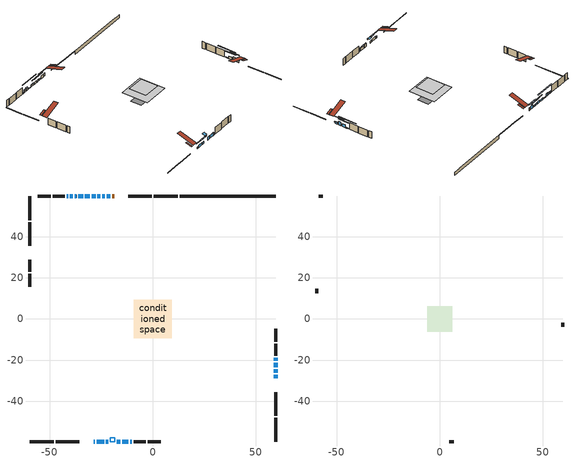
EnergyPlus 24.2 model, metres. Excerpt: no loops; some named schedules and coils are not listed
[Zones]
conditioned space
 floor outside (Floor1 construction): -2.27,-2.27 -2.27,2.27 2.27,2.27 2.27,-2.27 z0.23
 floor adiabatic (AdiabaticFloorConstruction): -9.23,-9.23 -9.23,9.23 9.23,9.23 9.23,-9.23 z2.67
 floor foundation (Slab1 construction): -7.83,-3.81 -7.83,3.81 7.83,3.81 7.83,-3.81 z-2.21
 wall outside (RimJoist1 construction): 12.23,59.7 0.52,59.7 / -59.7,-59.7 -48,-59.7 / -59.7,59.7 -59.7,48 / 59.7,-59.7 59.7,-48 z0.23:0.53
 wall outside (RimJoist2 construction): -0.4,59.7 -11.81,59.7 / -47.07,-59.7 -35.67,-59.7 / -59.7,47.07 -59.7,35.67 / 59.7,-47.07 59.7,-35.67 z0.23:0.53
 wall outside (AdiabaticWallConstruction 1): -18.8,59.7 -19.69,59.7 z0.23:2.26
 wall outside (AdiabaticWallConstruction): 59.7,-28.68 59.7,-27 / -27.77,59.7 -29.55,59.7 / -38.83,59.7 -40.2,59.7 z0.23:1.6; -28.68,-59.7 -28.04,-59.7 / -41.13,59.7 -41.77,59.7 z0.23:1.45; 59.7,-26.07 59.7,-24.39 z0.23:2.97; 59.7,-23.47 59.7,-21.18 / -14.82,-59.7 -11.77,-59.7 z0.23:2.21; -20.62,59.7 -22.45,59.7 / -17.53,-59.7 -15.75,-59.7 z0.23:2.26; -23.37,59.7 -24.6,59.7 / -30.48,59.7 -32.92,59.7 z0.23:1.2; -25.52,59.7 -26.84,59.7 z0.23:1.35; -27.11,-59.7 -23.66,-59.7 / -37.01,59.7 -37.9,59.7 z0.23:1.96; -22.73,-59.7 -21.51,-59.7 / -10.85,-59.7 -10.23,-59.7 z0.23:1.65; 59.7,-20.25 59.7,-18.73 z0.23:0.74; -33.84,59.7 -36.08,59.7 z0.23:0.69
 wall outside (Wall1 construction): -42.69,59.7 -48.52,59.7 / -9.31,-59.7 -3.48,-59.7 / -59.7,28.68 -59.7,22.85 / 59.7,-17.8 59.7,-11.97 z0.23:5.11
 wall outside (Wall2 construction): -49.45,59.7 -55.8,59.7 / -2.55,-59.7 3.8,-59.7 / -59.7,21.92 -59.7,15.57 / 59.7,-11.04 59.7,-4.69 z0.23:5.11
 wall foundation (FoundationWall1 construction): 13.16,59.7,-2.21 13.16,59.7,0.23 55.04,59.7,0.23 55.04,59.7,-0.16 59.7,59.7,-0.16 59.7,59.7,-2.21
 window (WindowConstruction): 59.7,-28.68 59.7,-27 z0.23:1.6
 window (WindowConstruction 16): -28.68,-59.7 -28.04,-59.7 z0.23:1.45
 window (WindowConstruction 7): 59.7,-26.07 59.7,-24.39 z0.23:2.97
 window (WindowConstruction 8): 59.7,-23.47 59.7,-21.18 z0.23:2.21
 window (WindowConstruction 9): -20.62,59.7 -22.45,59.7 z0.23:2.26
 window (WindowConstruction 10): -23.38,59.7 -24.59,59.7 z0.23:1.2
 window (WindowConstruction 11): -25.52,59.7 -26.84,59.7 z0.23:1.35
 window (WindowConstruction 12): -27.77,59.7 -29.55,59.7 z0.23:1.6
 window (WindowConstruction 13): -27.11,-59.7 -23.66,-59.7 z0.23:1.96
 window (WindowConstruction 14): -22.73,-59.7 -21.51,-59.7 z0.23:1.65
 window (WindowConstruction 1): -30.48,59.7 -32.92,59.7 z0.23:1.2
 window (WindowConstruction 17): 59.7,-20.25 59.7,-18.73 z0.23:0.74
 window (WindowConstruction 18): -33.85,59.7 -36.08,59.7 z0.23:0.69
 window (WindowConstruction 2): -37.01,59.7 -37.9,59.7 z0.23:1.96
 window (WindowConstruction 3): -38.83,59.7 -40.2,59.7 z0.23:1.6
 window (WindowConstruction 4): -17.53,-59.7 -15.75,-59.7 z0.23:2.26
 window (WindowConstruction 5): -14.82,-59.7 -11.77,-59.7 z0.23:2.21
 window (WindowConstruction 6): -10.84,-59.7 -10.23,-59.7 z0.23:1.65
 window (WindowConstruction 15): -41.13,59.7 -41.77,59.7 z0.23:1.45
 door (Door): -18.8,59.7 -19.69,59.7 z0.23:2.26
 ceiling adiabatic (AdiabaticFloorConstruction): 9.23,-9.23 9.23,9.23 -9.23,9.23 -9.23,-9.23 z2.67
 roof outside (Roof1 construction): -13.8,59.7,5.11 -13.8,55.66,6.45 -12.74,55.66,6.45 -12.74,59.7,5.11; -33.67,-59.7,5.11 -33.67,-55.66,6.45 -34.74,-55.66,6.45 -34.74,-59.7,5.11; -59.7,33.67,5.11 -55.66,33.67,6.45 -55.66,34.74,6.45 -59.7,34.74,5.11; 59.7,-33.67,5.11 55.66,-33.67,6.45 55.66,-34.74,6.45 59.7,-34.74,5.11
 roof outside (AdiabaticRoofConstruction): -18.46,-59.7,5.11 -18.46,-57.68,5.78 -20.58,-57.68,5.78 -20.58,-59.7,5.11
 skylight (SkylightConstruction): -18.46,-59.7,5.11 -18.46,-57.68,5.78 -20.58,-57.68,5.78 -20.58,-59.7,5.11
attic - vented
 floor to conditioned space (Floor2 construction Reversed): -6.11,-6.11 -6.11,6.11 6.11,6.11 6.11,-6.11 z5.11
 wall outside (Wall3 construction): -56.73,59.7 -58.77,59.7 / 4.73,-59.7 6.77,-59.7 / -59.7,14.64 -59.7,12.6 / 59.7,-3.76 59.7,-1.72 z0.23:5.11
 roof outside (Roof2 construction): -17.87,59.7,5.11 -17.87,47.79,9.08 -14.73,47.79,9.08 -14.73,59.7,5.11; -29.61,-59.7,5.11 -29.61,-47.79,9.08 -32.74,-47.79,9.08 -32.74,-59.7,5.11; -59.7,29.61,5.11 -47.79,29.61,9.08 -47.79,32.74,9.08 -59.7,32.74,5.11; 59.7,-29.61,5.11 47.79,-29.61,9.08 47.79,-32.74,9.08 59.7,-32.74,5.11
shading: 59.7,-26.8 59.7,-28.88 60.11,-28.88 60.11,-26.8 z1.8; 59.7,-21.75 59.7,-28.71 60.11,-28.71 60.11,-21.75 z5.61; 59.7,-18.54 59.7,-26.11 60.11,-26.11 60.11,-18.54 z4.85; -25.09,59.7 -17.98,59.7 -17.98,60.11 -25.09,60.11 z4.9; -27.23,59.7 -20.74,59.7 -20.74,60.11 -27.23,60.11 z3.84; -29.48,59.7 -22.88,59.7 -22.88,60.11 -29.48,60.11 z3.99; -32.19,59.7 -25.13,59.7 -25.13,60.11 -32.19,60.11 z4.24; -21.02,-59.7 -29.75,-59.7 -29.75,-60.11 -21.02,-60.11 z4.6; -18.87,-59.7 -25.37,-59.7 -25.37,-60.11 -18.87,-60.11 z4.29; -33.12,59.7 -30.28,59.7 -30.28,60.11 -33.12,60.11 z1.4; 59.7,-12.89 59.7,-26.09 60.11,-26.09 60.11,-12.89 z6.58; -41.92,59.7 -28.01,59.7 -28.01,60.11 -41.92,60.11 z6.53; -38.1,59.7 -36.81,59.7 -36.81,60.11 -38.1,60.11 z2.16; -40.4,59.7 -38.63,59.7 -38.63,60.11 -40.4,60.11 z1.8; -15.55,-59.7 -17.73,-59.7 -17.73,-60.11 -15.55,-60.11 z2.46; -11.57,-59.7 -15.02,-59.7 -15.02,-60.11 -11.57,-60.11 z2.41; -10.03,-59.7 -11.05,-59.7 -11.05,-60.11 -10.03,-60.11 z1.85
[Building]
Building 1: Terrain=Suburbs
[Site:Location]
Montreal Mirabel Intl AP_QC: Latitude {deg}=45.68; Longitude {deg}=-74.03; Time Zone {hr}=-5; Elevation {m}=82; Keep Site Location Information=Yes
[Site:GroundTemperature:Shallow]
0.642858, -1.75623, -1.94836, -0.80987, 3.76054, 8.30966, 12.2535, 14.7518, 14.9641, 12.9321, 9.08883, 4.67926
[Site:WaterMainsTemperature]
Calculation Method=Schedule; Temperature Schedule=mains temperature schedule
[Material] Roughness=Rough; Thermal Absorptance=0.9
Name | Thickness {m} | Conductivity {W/m-K} | Density {kg/m3} | Specific Heat {J/kg-K} | Solar Absorptance | Visible Absorptance
asphalt or fiberglass shingles | 0.00635 | 0.162714 | 1121.4 | 1465.45 | 0.84 | 0.84
asphalt or fiberglass shingles 1 | 0.00635 | 0.162714 | 1121.4 | 1465.45 | 0.7 | 0.7
ceiling loosefill ins | 0.169333 | 0.0480833 | 16.02 | 1046.75 | 0.7 | 0.7
ceiling stud and cavity | 0.1397 | 0.1119 | 65.682 | 1177.47 | 0.7 | 0.7
concrete 4.0 in. | 0.1016 | 1.803125 | 2242.8 | 837.4 | 0.7 | 0.7
concrete 8.0 in. | 0.2032 | 1.803125 | 2242.8 | 837.4 | 0.7 | 0.7
door material | 0.04445 | 0.0451087 | 512.64 | 1214.23 | 0.7 | 0.7
exterior vertical ins | 0.0401387 | 0.029427 | 32.04 | 1214.23 | 0.7 | 0.7
floor covering | 0.0127 | 0.0433444 | 54.468 | 1339.84 | 0.6 | 0.6
floor rigid ins | 0.103632 | 0.029427 | 32.04 | 1214.23 | 0.7 | 0.7
floor rigid ins 1; roof rigid ins 1; wall rigid ins 1 | 0.512978 | 0.029427 | 32.04 | 1214.23 | 0.7 | 0.7
floor stud and cavity | 0.1397 | 0.193886 | 92.3553 | 1139.71 | 0.7 | 0.7
floor stud and cavity 1 | 0.1397 | 1.75129 | 37.0049 | 1207.88 | 0.7 | 0.7
furniture material conditioned space 1 | 0.1524 | 0.115458 | 640.8 | 1214.23 | 0.6 | 0.6
gypsum board | 0.0127 | 0.160291 | 801 | 837.4 | 0.6 | 0.6
gypsum board 1 | 0.0127 | 0.160291 | 801 | 837.4 | 0.7 | 0.7
osb sheathing 0.5 in. | 0.0127 | 0.115458 | 512.64 | 1214.23 | 0.7 | 0.7
osb sheathing 0.75 in. | 0.01905 | 0.115458 | 512.64 | 1214.23 | 0.7 | 0.7
osb sheathing 2.0 in. | 0.0508 | 0.115458 | 512.64 | 1214.23 | 0.7 | 0.7
rim joist rigid ins; roof rigid ins; wall rigid ins | 0.051816 | 0.029427 | 32.04 | 1214.23 | 0.7 | 0.7
rim joist stud and cavity | 0.0508 | 0.0360814 | 125.044 | 1163.47 | 0.6 | 0.6
rim joist stud and cavity 1 | 0.0508 | 0.0327253 | 125.044 | 1163.47 | 0.6 | 0.6
roof stud and cavity | 0.2032 | 0.155153 | 78.34581 | 1123.46 | 0.7 | 0.7
roof stud and cavity 1 | 0.18415 | 1.78685 | 37.0049 | 1207.88 | 0.6 | 0.6
wall stud and cavity | 0.1397 | 0.14193 | 139.0536 | 1170.24 | 0.7 | 0.7
wall stud and cavity 1 | 0.1397 | 0.120943 | 139.0536 | 1170.24 | 0.7 | 0.7
wall stud and cavity 2 | 0.0889 | 6.1454 | 50.32683 | 1063.81 | 0.6 | 0.6
wall stud and cavity 3 | 0.0889 | 0.380278 | 52.3479 | 1209.89 | 0.7 | 0.7
wall stud and cavity 4 | 0.0889 | 0.391764 | 83.0341 | 1211.67 | 0.7 | 0.7
wood siding | 0.0254 | 0.102417 | 544.68 | 1172.36 | 0.4 | 0.4
wood siding 1 | 0.00254 | 0.102417 | 544.68 | 1172.36 | 0.4 | 0.4
wood siding 2; wood siding 3; wood siding 4 | 0.0254 | 0.102417 | 544.68 | 1172.36 | 0.7 | 0.7
[WindowMaterial:SimpleGlazingSystem]
Name | U-Factor {W/m2-K} | Solar Heat Gain Coefficient
SkylightMaterial | 2.3987 | 0.7045
WindowMaterial | 2.91452 | 0.63
WindowMaterial 1 | 2.94859 | 0.58
WindowMaterial 10 | 2.93609 | 0.6
WindowMaterial 11 | 2.912814 | 0.63
WindowMaterial 12 | 2.88272 | 0.67
WindowMaterial 13 | 2.98152 | 0.61
WindowMaterial 14 | 3.31141 | 0.61
WindowMaterial 15 | 2.75269 | 0.59
WindowMaterial 2 | 2.94177 | 0.6
WindowMaterial 3 | 2.92303 | 0.62
WindowMaterial 4 | 2.92871 | 0.63
WindowMaterial 5 | 2.90259 | 0.66
WindowMaterial 6 | 2.98209 | 0.54
WindowMaterial 7 | 2.88953 | 0.66
WindowMaterial 8 | 2.91792 | 0.65
WindowMaterial 9 | 2.92814 | 0.63
[Construction]
AdiabaticFloorConstruction: floor stud and cavity 1, floor rigid ins 1, osb sheathing 0.75 in., floor covering
AdiabaticRoofConstruction: asphalt or fiberglass shingles 1, roof rigid ins 1, osb sheathing 0.75 in., roof stud and cavity 1
AdiabaticWallConstruction: wood siding 3, wall rigid ins 1, wall stud and cavity 3, gypsum board
AdiabaticWallConstruction 1: wood siding 4, wall rigid ins 1, wall stud and cavity 3, gypsum board
Door: door material
Floor1 construction: floor stud and cavity, floor rigid ins, osb sheathing 0.75 in., floor covering
Floor2 construction Reversed: gypsum board, ceiling stud and cavity, ceiling loosefill ins
FoundationWall1 construction: concrete 8.0 in., gypsum board 1
furniture construction conditioned space 1: furniture material conditioned space 1
PartitionWallConstruction: gypsum board, wall stud and cavity 4, gypsum board
RimJoist1 construction: wood siding 2, rim joist rigid ins, osb sheathing 2.0 in., rim joist stud and cavity
RimJoist2 construction: wood siding 2, rim joist rigid ins, osb sheathing 2.0 in., rim joist stud and cavity 1
Roof1 construction: asphalt or fiberglass shingles, roof rigid ins, osb sheathing 0.75 in., roof stud and cavity, gypsum board
Roof2 construction: asphalt or fiberglass shingles
SkylightConstruction: SkylightMaterial
Slab1 construction: concrete 4.0 in.
Wall1 construction: wood siding, wall rigid ins, osb sheathing 0.5 in., wall stud and cavity, gypsum board
Wall2 construction: wood siding, wall rigid ins, osb sheathing 0.5 in., wall stud and cavity 1, gypsum board
Wall3 construction: wood siding 1, wall stud and cavity 2
WindowConstruction: WindowMaterial
WindowConstruction 1; WindowConstruction 10: WindowMaterial 1
WindowConstruction 11: WindowMaterial 10
WindowConstruction 12: WindowMaterial 11
WindowConstruction 13: WindowMaterial 12
WindowConstruction 14; WindowConstruction 6: WindowMaterial 6
WindowConstruction 15; WindowConstruction 16: WindowMaterial 13
WindowConstruction 17: WindowMaterial 14
WindowConstruction 18: WindowMaterial 15
WindowConstruction 2: WindowMaterial 2
WindowConstruction 3: WindowMaterial 3
WindowConstruction 4: WindowMaterial 4
WindowConstruction 5: WindowMaterial 5
WindowConstruction 7: WindowMaterial 7
WindowConstruction 8: WindowMaterial 8
WindowConstruction 9: WindowMaterial 9
[Zone] Multiplier=1; Part of Total Floor Area=Yes
Name | Volume {m3}
attic - vented | 100.547
conditioned space | 1150.2
[Space]
Name | Zone | Volume {m3}
attic - vented 1 | attic - vented | 100.547
conditioned space 1 | conditioned space | 1150.2
[ZoneInfiltration:EffectiveLeakageArea]
infil attic - vented 1: Zone or Space=attic - vented 1; Schedule=Always On Discrete; Effective Air Leakage Area {cm2}=6891.17; Stack Coefficient=0.000615208; Wind Coefficient=1.67583e-05
[ZoneMixing]
whole house fan mix: Zone or Space=attic - vented; Schedule=Always On Continuous; Design Flow Rate Calculation Method=Flow/Zone; Design Flow Rate {m3/s}=0; Source Zone or Space=conditioned space
[SurfaceProperty:ExposedFoundationPerimeter]
Slab1: Exposed Perimeter Calculation Method=TotalExposedPerimeter; Total Exposed Perimeter {m}=46.544
[InternalMass] Zone or ZoneList=conditioned space; Space or SpaceList=conditioned space 1
Name | Construction | Surface Area {m2}
furniture mass conditioned space 1 | furniture construction conditioned space 1 | 192.244
partition wall mass | PartitionWallConstruction | 480.61
[Lights]
interior lighting: Zone or ZoneList or Space or SpaceList=conditioned space 1; Schedule=interior lighting schedule; Design Level Calculation Method=LightingLevel; Lighting Level {W}=343.2; Return Air Fraction=0; Fraction Radiant=0.6; Fraction Visible=0.2; Fraction Replaceable=1
[People]
occupants: Zone or ZoneList or Space or SpaceList=conditioned space 1; Number of People Schedule=occupants schedule; Number of People Calculation Method=People; Number of People=3; Fraction Radiant=0.314171; Sensible Heat Fraction=0.56303; Activity Level Schedule=occupants activity schedule; Carbon Dioxide Generation Rate {m3/s-W}=0; Enable ASHRAE 55 Comfort Warnings=No; Mean Radiant Temperature Calculation Type=EnclosureAveraged
[ElectricEquipment] Zone or ZoneList or Space or SpaceList=conditioned space 1; Design Level Calculation Method=EquipmentLevel
Name | Schedule | Design Level {W} | Fraction Latent | Fraction Radiant | Fraction Lost
clothes dryer | clothes dryer schedule | 140.772 | 0.015 | 0.081 | 0.85
clothes washer | clothes washer schedule | 32.1985 | 0.03 | 0.162 | 0.7
cooking range | cooking range schedule | 215.147 | 0.08 | 0.432 | 0.2
dishwasher | dishwasher schedule | 66.8632 | 0.3 | 0.18 | 0.4
fridge | fridge schedule | 72.9452 | 0 | 0.6 | 0
mech vent house fan | mech vent house fan schedule | 0 | 0 | 0 | 1
mech vent house fan cfis | mech vent house fan cfis schedule | 0 | 0 | 0 | 0
misc plug loads | misc plug loads schedule | 494.7 | 0.045 | 0.513 | 0.1
whole house fan | Always On Discrete | 0 | 0 | 0 | 1
[OtherEquipment] Zone or ZoneList or Space or SpaceList=conditioned space 1; Design Level Calculation Method=EquipmentLevel
Name | Fuel Type | Schedule | Design Level {W} | Fraction Latent | Fraction Radiant | Fraction Lost
clothes dryer 1 | Electricity | clothes dryer schedule | 0 | 0.015 | 0.081 | 0.85
cooking range 1 | Electricity | cooking range schedule | 0 | 0.08 | 0.432 | 0.2
general water use latent | None | general water use schedule | 62.594 | 1 | 0 | 0
general water use sensible | None | general water use schedule | -61.6891 | 0 | 0.6 | 0
mech vent house fan latent load | None | Always On Discrete | 0 | 1 | 0 | 0
mech vent house fan sensible load | None | Always On Discrete | 0 | 0 | 0 | 0
water heater energy adjustment1 | Electricity | Always On Discrete | 0.01 | 0 | 0 | 1
[ZoneInfiltration:DesignFlowRate] Zone or ZoneList or Space or SpaceList=conditioned space 1; Schedule=Always On Discrete; Design Flow Rate Calculation Method=Flow/Zone; Design Flow Rate {m3/s}=0
infil flow; natural vent flow; whole house fan flow
[ZoneControl:Thermostat]
conditioned space Thermostat: Zone or ZoneList=conditioned space; Control Type Schedule=conditioned space Thermostat Schedule; Control 1=conditioned space temperature setpoint; Temperature Difference Between Cutout And Setpoint {deltaC}=0
[ThermostatSetpoint:DualSetpoint]
conditioned space temperature setpoint: Heating Setpoint Temperature Schedule=heating setpoint; Cooling Setpoint Temperature Schedule=cooling setpoint
[AirLoopHVAC:UnitarySystem]
unit heater unitary system: Control Type=Load; Controlling Zone or Thermostat Location=conditioned space; Dehumidification Control Type=None; Availability Schedule=Always On Discrete; Supply Fan=unit heater supply fan; Fan Placement=BlowThrough; Supply Air Fan Operating Mode Schedule=unit heater auto fan schedule; Heating Coil=unit heater htg coil; DX Heating Coil Sizing Ratio=1; Use DOAS DX Cooling Coil=No; Minimum Supply Air Temperature {C}=2; Latent Load Control=SensibleOnlyLoadControl; Cooling Supply Air Flow Rate Method=None; Heating Supply Air Flow Rate Method=SupplyAirFlowRate; Heating Supply Air Flow Rate {m3/s}=0.00141584; No Load Supply Air Flow Rate Method=SupplyAirFlowRate; No Load Supply Air Flow Rate {m3/s}=0; No Load Supply Air Flow Rate Control Set To Low Speed=Yes; Maximum Supply Air Temperature {C}=48.8889; Maximum Outdoor Dry-Bulb Temperature for Supplemental Heater Operation {C}=21; Ancillary On-Cycle Electric Power {W}=0; Ancillary Off-Cycle Electric Power {W}=0
[Zone equipment]
conditioned space: electric baseboard, unit heater unitary system
[Foundation:Kiva]
Foundation Kiva 1: Initial Indoor Air Temperature {C}=21; Wall Height Above Grade {m}=0.229972; Wall Depth Below Slab {m}=0.2032; Custom Block Material Name 1=exterior vertical ins; Custom Block Depth 1 {m}=2.43998; Custom Block X Position 1 {m}=0.2159; Custom Block Z Position 1 {m}=0
[Foundation:Kiva:Settings]
Soil Conductivity {W/m-K}=0.849921; Soil Density {kg/m3}=1842.3; Soil Specific Heat {J/kg-K}=418.7; Ground Solar Absorptivity=0.9; Ground Thermal Absorptivity=0.9; Ground Surface Roughness {m}=0.03; Far-Field Width {m}=40; Deep-Ground Boundary Condition=ZeroFlux; Deep-Ground Depth {m}=40; Minimum Cell Dimension {m}=0.2; Maximum Cell Growth Coefficient=3; Simulation Timestep=Timestep
[Exterior:Lights]
exterior lighting: Schedule=exterior lighting schedule; Design Level {W}=75.6
[EnergyManagementSystem:Sensor] Output:Variable or Output:Meter Index Key=conditioned space
Name | Output:Variable or Output:Meter
conditioned_space_clg_unmet_s | Zone Cooling Setpoint Not Met Time
conditioned_space_htg_unmet_s | Zone Heating Setpoint Not Met Time
fridge_tin_s; tin_s; tin_s_1 | Zone Mean Air Temperature
tout_s | Zone Outdoor Air Drybulb Temperature
win_s | Zone Air Humidity Ratio
[Schedule:Constant]
Name | Hourly Value
Always On Continuous; mech vent house fan schedule; mech vent house fan cfis schedule; Always On Discrete | 1
occupants activity schedule | 117.228
fridge schedule; unit heater auto fan schedule | 0
[Schedule:Week:Daily]
interior lighting schedule Week Rule - Jan1-Jan27: interior lighting schedule day, interior lighting schedule day, interior lighting schedule day, interior lighting schedule day, interior lighting schedule day, interior lighting schedule day, interior lighting schedule day, interior lighting schedule default day, interior lighting schedule default day, interior lighting schedule default day, interior lighting schedule default day, interior lighting schedule default day
interior lighting schedule Week Rule - Jan28-Feb3: interior lighting schedule day, interior lighting schedule day, interior lighting schedule day, interior lighting schedule day, interior lighting schedule day 1, interior lighting schedule day 1, interior lighting schedule day 1, interior lighting schedule default day, interior lighting schedule default day, interior lighting schedule default day, interior lighting schedule default day, interior lighting schedule default day
interior lighting schedule Week Rule - Feb4-Feb24: interior lighting schedule day 1, interior lighting schedule day 1, interior lighting schedule day 1, interior lighting schedule day 1, interior lighting schedule day 1, interior lighting schedule day 1, interior lighting schedule day 1, interior lighting schedule default day, interior lighting schedule default day, interior lighting schedule default day, interior lighting schedule default day, interior lighting schedule default day
interior lighting schedule Week Rule - Feb25-Mar3: interior lighting schedule day 1, interior lighting schedule day 1, interior lighting schedule day 1, interior lighting schedule day 1, interior lighting schedule day 2, interior lighting schedule day 2, interior lighting schedule day 2, interior lighting schedule default day, interior lighting schedule default day, interior lighting schedule default day, interior lighting schedule default day, interior lighting schedule default day
interior lighting schedule Week Rule - Mar4-Mar31: interior lighting schedule day 2, interior lighting schedule day 2, interior lighting schedule day 2, interior lighting schedule day 2, interior lighting schedule day 2, interior lighting schedule day 2, interior lighting schedule day 2, interior lighting schedule default day, interior lighting schedule default day, interior lighting schedule default day, interior lighting schedule default day, interior lighting schedule default day
interior lighting schedule Week Rule - Apr1-Apr28: interior lighting schedule day 3, interior lighting schedule day 3, interior lighting schedule day 3, interior lighting schedule day 3, interior lighting schedule day 3, interior lighting schedule day 3, interior lighting schedule day 3, interior lighting schedule default day, interior lighting schedule default day, interior lighting schedule default day, interior lighting schedule default day, interior lighting schedule default day
interior lighting schedule Week Rule - Apr29-May5: interior lighting schedule day 3, interior lighting schedule day 3, interior lighting schedule day 4, interior lighting schedule day 4, interior lighting schedule day 4, interior lighting schedule day 4, interior lighting schedule day 4, interior lighting schedule default day, interior lighting schedule default day, interior lighting schedule default day, interior lighting schedule default day, interior lighting schedule default day
interior lighting schedule Week Rule - May6-May26: interior lighting schedule day 4, interior lighting schedule day 4, interior lighting schedule day 4, interior lighting schedule day 4, interior lighting schedule day 4, interior lighting schedule day 4, interior lighting schedule day 4, interior lighting schedule default day, interior lighting schedule default day, interior lighting schedule default day, interior lighting schedule default day, interior lighting schedule default day
interior lighting schedule Week Rule - May27-Jun2: interior lighting schedule day 4, interior lighting schedule day 4, interior lighting schedule day 4, interior lighting schedule day 4, interior lighting schedule day 4, interior lighting schedule day 5, interior lighting schedule day 5, interior lighting schedule default day, interior lighting schedule default day, interior lighting schedule default day, interior lighting schedule default day, interior lighting schedule default day
interior lighting schedule Week Rule - Jun3-Jun30: interior lighting schedule day 5, interior lighting schedule day 5, interior lighting schedule day 5, interior lighting schedule day 5, interior lighting schedule day 5, interior lighting schedule day 5, interior lighting schedule day 5, interior lighting schedule default day, interior lighting schedule default day, interior lighting schedule default day, interior lighting schedule default day, interior lighting schedule default day
interior lighting schedule Week Rule - Jul1-Jul28: interior lighting schedule day 6, interior lighting schedule day 6, interior lighting schedule day 6, interior lighting schedule day 6, interior lighting schedule day 6, interior lighting schedule day 6, interior lighting schedule day 6, interior lighting schedule default day, interior lighting schedule default day, interior lighting schedule default day, interior lighting schedule default day, interior lighting schedule default day
interior lighting schedule Week Rule - Jul29-Aug4: interior lighting schedule day 6, interior lighting schedule day 6, interior lighting schedule day 6, interior lighting schedule day 7, interior lighting schedule day 7, interior lighting schedule day 7, interior lighting schedule day 7, interior lighting schedule default day, interior lighting schedule default day, interior lighting schedule default day, interior lighting schedule default day, interior lighting schedule default day
interior lighting schedule Week Rule - Aug5-Aug25: interior lighting schedule day 7, interior lighting schedule day 7, interior lighting schedule day 7, interior lighting schedule day 7, interior lighting schedule day 7, interior lighting schedule day 7, interior lighting schedule day 7, interior lighting schedule default day, interior lighting schedule default day, interior lighting schedule default day, interior lighting schedule default day, interior lighting schedule default day
interior lighting schedule Week Rule - Aug26-Sep1: interior lighting schedule day 7, interior lighting schedule day 7, interior lighting schedule day 7, interior lighting schedule day 7, interior lighting schedule day 7, interior lighting schedule day 7, interior lighting schedule day 8, interior lighting schedule default day, interior lighting schedule default day, interior lighting schedule default day, interior lighting schedule default day, interior lighting schedule default day
interior lighting schedule Week Rule - Sep2-Sep29: interior lighting schedule day 8, interior lighting schedule day 8, interior lighting schedule day 8, interior lighting schedule day 8, interior lighting schedule day 8, interior lighting schedule day 8, interior lighting schedule day 8, interior lighting schedule default day, interior lighting schedule default day, interior lighting schedule default day, interior lighting schedule default day, interior lighting schedule default day
interior lighting schedule Week Rule - Sep30-Oct6: interior lighting schedule day 8, interior lighting schedule day 9, interior lighting schedule day 9, interior lighting schedule day 9, interior lighting schedule day 9, interior lighting schedule day 9, interior lighting schedule day 9, interior lighting schedule default day, interior lighting schedule default day, interior lighting schedule default day, interior lighting schedule default day, interior lighting schedule default day
interior lighting schedule Week Rule - Oct7-Oct27: interior lighting schedule day 9, interior lighting schedule day 9, interior lighting schedule day 9, interior lighting schedule day 9, interior lighting schedule day 9, interior lighting schedule day 9, interior lighting schedule day 9, interior lighting schedule default day, interior lighting schedule default day, interior lighting schedule default day, interior lighting schedule default day, interior lighting schedule default day
interior lighting schedule Week Rule - Oct28-Nov3: interior lighting schedule day 9, interior lighting schedule day 9, interior lighting schedule day 9, interior lighting schedule day 9, interior lighting schedule day 10, interior lighting schedule day 10, interior lighting schedule day 10, interior lighting schedule default day, interior lighting schedule default day, interior lighting schedule default day, interior lighting schedule default day, interior lighting schedule default day
interior lighting schedule Week Rule - Nov4-Nov24: interior lighting schedule day 10, interior lighting schedule day 10, interior lighting schedule day 10, interior lighting schedule day 10, interior lighting schedule day 10, interior lighting schedule day 10, interior lighting schedule day 10, interior lighting schedule default day, interior lighting schedule default day, interior lighting schedule default day, interior lighting schedule default day, interior lighting schedule default day
interior lighting schedule Week Rule - Nov25-Dec1: interior lighting schedule day 10, interior lighting schedule day 10, interior lighting schedule day 10, interior lighting schedule day 10, interior lighting schedule day 10, interior lighting schedule day 10, interior lighting schedule day 11, interior lighting schedule default day, interior lighting schedule default day, interior lighting schedule default day, interior lighting schedule default day, interior lighting schedule default day
interior lighting schedule Week Rule - Dec2-Dec31: interior lighting schedule day 11, interior lighting schedule day 11, interior lighting schedule day 11, interior lighting schedule day 11, interior lighting schedule day 11, interior lighting schedule day 11, interior lighting schedule day 11, interior lighting schedule default day, interior lighting schedule default day, interior lighting schedule default day, interior lighting schedule default day, interior lighting schedule default day
occupants schedule Week Rule - Jan1-Dec31: occupants schedule day, occupants schedule day, occupants schedule day, occupants schedule day, occupants schedule day, occupants schedule day, occupants schedule day, occupants schedule default day, occupants schedule default day, occupants schedule default day, occupants schedule default day, occupants schedule default day
clothes dryer schedule Week Rule - Jan1-Dec31: clothes dryer schedule day, clothes dryer schedule day, clothes dryer schedule day, clothes dryer schedule day, clothes dryer schedule day, clothes dryer schedule day, clothes dryer schedule day, clothes dryer schedule default day, clothes dryer schedule default day, clothes dryer schedule default day, clothes dryer schedule default day, clothes dryer schedule default day
clothes washer schedule Week Rule - Jan1-Dec31: clothes washer schedule day, clothes washer schedule day, clothes washer schedule day, clothes washer schedule day, clothes washer schedule day, clothes washer schedule day, clothes washer schedule day, clothes washer schedule default day, clothes washer schedule default day, clothes washer schedule default day, clothes washer schedule default day, clothes washer schedule default day
cooking range schedule Week Rule - Jan1-Dec31: cooking range schedule day, cooking range schedule day, cooking range schedule day, cooking range schedule day, cooking range schedule day, cooking range schedule day, cooking range schedule day, cooking range schedule default day, cooking range schedule default day, cooking range schedule default day, cooking range schedule default day, cooking range schedule default day
dishwasher schedule Week Rule - Jan1-Dec31: dishwasher schedule day, dishwasher schedule day, dishwasher schedule day, dishwasher schedule day, dishwasher schedule day, dishwasher schedule day, dishwasher schedule day, dishwasher schedule default day, dishwasher schedule default day, dishwasher schedule default day, dishwasher schedule default day, dishwasher schedule default day
misc plug loads schedule Week Rule - Jan1-Dec31: misc plug loads schedule day, misc plug loads schedule day, misc plug loads schedule day, misc plug loads schedule day, misc plug loads schedule day, misc plug loads schedule day, misc plug loads schedule day, misc plug loads schedule default day, misc plug loads schedule default day, misc plug loads schedule default day, misc plug loads schedule default day, misc plug loads schedule default day
general water use schedule Week Rule - Jan1-Dec31: general water use schedule day, general water use schedule day, general water use schedule day, general water use schedule day, general water use schedule day, general water use schedule day, general water use schedule day, general water use schedule default day, general water use schedule default day, general water use schedule default day, general water use schedule default day, general water use schedule default day
exterior lighting schedule Week Rule - Jan1-Jan27: exterior lighting schedule day, exterior lighting schedule day, exterior lighting schedule day, exterior lighting schedule day, exterior lighting schedule day, exterior lighting schedule day, exterior lighting schedule day, exterior lighting schedule default day, exterior lighting schedule default day, exterior lighting schedule default day, exterior lighting schedule default day, exterior lighting schedule default day
exterior lighting schedule Week Rule - Jan28-Feb3: exterior lighting schedule day, exterior lighting schedule day, exterior lighting schedule day, exterior lighting schedule day, exterior lighting schedule day 1, exterior lighting schedule day 1, exterior lighting schedule day 1, exterior lighting schedule default day, exterior lighting schedule default day, exterior lighting schedule default day, exterior lighting schedule default day, exterior lighting schedule default day
exterior lighting schedule Week Rule - Feb4-Feb24: exterior lighting schedule day 1, exterior lighting schedule day 1, exterior lighting schedule day 1, exterior lighting schedule day 1, exterior lighting schedule day 1, exterior lighting schedule day 1, exterior lighting schedule day 1, exterior lighting schedule default day, exterior lighting schedule default day, exterior lighting schedule default day, exterior lighting schedule default day, exterior lighting schedule default day
exterior lighting schedule Week Rule - Feb25-Mar3: exterior lighting schedule day 1, exterior lighting schedule day 1, exterior lighting schedule day 1, exterior lighting schedule day 1, exterior lighting schedule day 2, exterior lighting schedule day 2, exterior lighting schedule day 2, exterior lighting schedule default day, exterior lighting schedule default day, exterior lighting schedule default day, exterior lighting schedule default day, exterior lighting schedule default day
exterior lighting schedule Week Rule - Mar4-Mar31: exterior lighting schedule day 2, exterior lighting schedule day 2, exterior lighting schedule day 2, exterior lighting schedule day 2, exterior lighting schedule day 2, exterior lighting schedule day 2, exterior lighting schedule day 2, exterior lighting schedule default day, exterior lighting schedule default day, exterior lighting schedule default day, exterior lighting schedule default day, exterior lighting schedule default day
exterior lighting schedule Week Rule - Apr1-Apr28: exterior lighting schedule day 3, exterior lighting schedule day 3, exterior lighting schedule day 3, exterior lighting schedule day 3, exterior lighting schedule day 3, exterior lighting schedule day 3, exterior lighting schedule day 3, exterior lighting schedule default day, exterior lighting schedule default day, exterior lighting schedule default day, exterior lighting schedule default day, exterior lighting schedule default day
[Schedule:Year]
interior lighting schedule: interior lighting schedule Week Rule - Jan1-Jan27, 1, 1, 1, 27, interior lighting schedule Week Rule - Jan28-Feb3, 1, 28, 2, 3, interior lighting schedule Week Rule - Feb4-Feb24, 2, 4, 2, 24, interior lighting schedule Week Rule - Feb25-Mar3, 2, 25, 3, 3, interior lighting schedule Week Rule - Mar4-Mar31, 3, 4, 3, 31, interior lighting schedule Week Rule - Apr1-Apr28, 4, 1, 4, 28, interior lighting schedule Week Rule - Apr29-May5, 4, 29, 5, 5, interior lighting schedule Week Rule - May6-May26, 5, 6, 5, 26, interior lighting schedule Week Rule - May27-Jun2, 5, 27, 6, 2, interior lighting schedule Week Rule - Jun3-Jun30, 6, 3, 6, 30, interior lighting schedule Week Rule - Jul1-Jul28, 7, 1, 7, 28, interior lighting schedule Week Rule - Jul29-Aug4, 7, 29, 8, 4, interior lighting schedule Week Rule - Aug5-Aug25, 8, 5, 8, 25, interior lighting schedule Week Rule - Aug26-Sep1, 8, 26, 9, 1, interior lighting schedule Week Rule - Sep2-Sep29, 9, 2, 9, 29, interior lighting schedule Week Rule - Sep30-Oct6, 9, 30, 10, 6, interior lighting schedule Week Rule - Oct7-Oct27, 10, 7, 10, 27, interior lighting schedule Week Rule - Oct28-Nov3, 10, 28, 11, 3, interior lighting schedule Week Rule - Nov4-Nov24, 11, 4, 11, 24, interior lighting schedule Week Rule - Nov25-Dec1, 11, 25, 12, 1, interior lighting schedule Week Rule - Dec2-Dec31, 12, 2, 12, 31
occupants schedule: occupants schedule Week Rule - Jan1-Dec31, 1, 1, 12, 31
clothes dryer schedule: clothes dryer schedule Week Rule - Jan1-Dec31, 1, 1, 12, 31
clothes washer schedule: clothes washer schedule Week Rule - Jan1-Dec31, 1, 1, 12, 31
cooking range schedule: cooking range schedule Week Rule - Jan1-Dec31, 1, 1, 12, 31
dishwasher schedule: dishwasher schedule Week Rule - Jan1-Dec31, 1, 1, 12, 31
misc plug loads schedule: misc plug loads schedule Week Rule - Jan1-Dec31, 1, 1, 12, 31
general water use schedule: general water use schedule Week Rule - Jan1-Dec31, 1, 1, 12, 31
exterior lighting schedule: exterior lighting schedule Week Rule - Jan1-Jan27, 1, 1, 1, 27, exterior lighting schedule Week Rule - Jan28-Feb3, 1, 28, 2, 3, exterior lighting schedule Week Rule - Feb4-Feb24, 2, 4, 2, 24, exterior lighting schedule Week Rule - Feb25-Mar3, 2, 25, 3, 3, exterior lighting schedule Week Rule - Mar4-Mar31, 3, 4, 3, 31, exterior lighting schedule Week Rule - Apr1-Apr28, 4, 1, 4, 28, exterior lighting schedule Week Rule - Apr29-May5, 4, 29, 5, 5, exterior lighting schedule Week Rule - May6-May26, 5, 6, 5, 26, exterior lighting schedule Week Rule - May27-Jun2, 5, 27, 6, 2, exterior lighting schedule Week Rule - Jun3-Jun30, 6, 3, 6, 30, exterior lighting schedule Week Rule - Jul1-Jul28, 7, 1, 7, 28, exterior lighting schedule Week Rule - Jul29-Aug4, 7, 29, 8, 4, exterior lighting schedule Week Rule - Aug5-Aug25, 8, 5, 8, 25, exterior lighting schedule Week Rule - Aug26-Sep1, 8, 26, 9, 1, exterior lighting schedule Week Rule - Sep2-Sep29, 9, 2, 9, 29, exterior lighting schedule Week Rule - Sep30-Oct6, 9, 30, 10, 6, exterior lighting schedule Week Rule - Oct7-Oct27, 10, 7, 10, 27, exterior lighting schedule Week Rule - Oct28-Nov3, 10, 28, 11, 3, exterior lighting schedule Week Rule - Nov4-Nov24, 11, 4, 11, 24, exterior lighting schedule Week Rule - Nov25-Dec1, 11, 25, 12, 1, exterior lighting schedule Week Rule - Dec2-Dec31, 12, 2, 12, 31
[Schedule:Compact]
conditioned space Thermostat Schedule: Through: 12/31, For: AllDays, Until: 24:00, 4
mains temperature schedule: Through: 01/01, For: AllDays, Until: 24:00, 5.61444, Through: 01/02, For: AllDays, Until: 24:00, 5.535, Through: 01/03, For: AllDays, Until: 24:00, 5.45667, Through: 01/04, For: AllDays, Until: 24:00, 5.37944, Through: 01/05, For: AllDays, Until: 24:00, 5.30333, Through: 01/06, For: AllDays, Until: 24:00, 5.22889, Through: 01/07, For: AllDays, Until: 24:00, 5.15611, Through: 01/08, For: AllDays, Until: 24:00, 5.08389, Through: 01/09, For: AllDays, Until: 24:00, 5.01333, Through: 01/10, For: AllDays, Until: 24:00, 4.94444, Through: 01/11, For: AllDays, Until: 24:00, 4.87667, Through: 01/12, For: AllDays, Until: 24:00, 4.81056, Through: 01/13, For: AllDays, Until: 24:00, 4.74556, Through: 01/14, For: AllDays, Until: 24:00, 4.68222, Through: 01/15, For: AllDays, Until: 24:00, 4.62056, Through: 01/16, For: AllDays, Until: 24:00, 4.56, Through: 01/17, For: AllDays, Until: 24:00, 4.50111, Through: 01/18, For: AllDays, Until: 24:00, 4.44389, Through: 01/19, For: AllDays, Until: 24:00, 4.38778, Through: 01/20, For: AllDays, Until: 24:00, 4.33389, Through: 01/21, For: AllDays, Until: 24:00, 4.28111, Through: 01/22, For: AllDays, Until: 24:00, 4.23, Through: 01/23, For: AllDays, Until: 24:00, 4.18056, Through: 01/24, For: AllDays, Until: 24:00, 4.13278, Through: 01/25, For: AllDays, Until: 24:00, 4.08667, Through: 01/26, For: AllDays, Until: 24:00, 4.04222, Through: 01/27, For: AllDays, Until: 24:00, 3.99944, Through: 01/28, For: AllDays, Until: 24:00, 3.95833, Through: 01/29, For: AllDays, Until: 24:00, 3.91889, Through: 01/30, For: AllDays, Until: 24:00, 3.88111, Through: 01/31, For: AllDays, Until: 24:00, 3.845, Through: 02/01, For: AllDays, Until: 24:00, 3.81056, Through: 02/02, For: AllDays, Until: 24:00, 3.77778, Through: 02/03, For: AllDays, Until: 24:00, 3.74722, Through: 02/04, For: AllDays, Until: 24:00, 3.71833, Through: 02/05, For: AllDays, Until: 24:00, 3.69056, Through: 02/06, For: AllDays, Until: 24:00, 3.66556, Through: 02/07, For: AllDays, Until: 24:00, 3.64167, Through: 02/08, For: AllDays, Until: 24:00, 3.61944, Through: 02/09, For: AllDays, Until: 24:00, 3.59944, Through: 02/10, For: AllDays, Until: 24:00, 3.58111, Through: 02/11, For: AllDays, Until: 24:00, 3.56444, Through: 02/12, For: AllDays, Until: 24:00, 3.55, Through: 02/13, For: AllDays, Until: 24:00, 3.53667, Through: 02/14, For: AllDays, Until: 24:00, 3.52556, Through: 02/15, For: AllDays, Until: 24:00, 3.51667, Through: 02/16, For: AllDays, Until: 24:00, 3.50889, Through: 02/17, For: AllDays, Until: 24:00, 3.50333, Through: 02/18, For: AllDays, Until: 24:00, 3.49944, Through: 02/19, For: AllDays, Until: 24:00, 3.49778, Through: 02/20, For: AllDays, Until: 24:00, 3.49778, Through: 02/21, For: AllDays, Until: 24:00, 3.49944, Through: 02/22, For: AllDays, Until: 24:00, 3.50278, Through: 02/23, For: AllDays, Until: 24:00, 3.50833, Through: 02/24, For: AllDays, Until: 24:00, 3.515, Through: 02/25, For: AllDays, Until: 24:00, 3.52444, Through: 02/26, For: AllDays, Until: 24:00, 3.535, Through: 02/27, For: AllDays, Until: 24:00, 3.54778, Through: 02/28, For: AllDays, Until: 24:00, 3.56222, Through: 03/01, For: AllDays, Until: 24:00, 3.57833, Through: 03/02, For: AllDays, Until: 24:00, 3.59667, Through: 03/03, For: AllDays, Until: 24:00, 3.61667, Through: 03/04, For: AllDays, Until: 24:00, 3.63833, Through: 03/05, For: AllDays, Until: 24:00, 3.66167, Through: 03/06, For: AllDays, Until: 24:00, 3.68667, Through: 03/07, For: AllDays, Until: 24:00, 3.71389, Through: 03/08, For: AllDays, Until: 24:00, 3.74278, Through: 03/09, For: AllDays, Until: 24:00, 3.77333, Through: 03/10, For: AllDays, Until: 24:00, 3.80556, Through: 03/11, For: AllDays, Until: 24:00, 3.83944, Through: 03/12, For: AllDays, Until: 24:00, 3.87556, Through: 03/13, For: AllDays, Until: 24:00, 3.91278, Through: 03/14, For: AllDays, Until: 24:00, 3.95222, Through: 03/15, For: AllDays, Until: 24:00, 3.99278, Through: 03/16, For: AllDays, Until: 24:00, 4.03556, Through: 03/17, For: AllDays, Until: 24:00, 4.08, Through: 03/18, For: AllDays, Until: 24:00, 4.12556, Through: 03/19, For: AllDays, Until: 24:00, 4.17333, Through: 03/20, For: AllDays, Until: 24:00, 4.22278, Through: 03/21, For: AllDays, Until: 24:00, 4.27333, Through: 03/22, For: AllDays, Until: 24:00, 4.32556, Through: 03/23, For: AllDays, Until: 24:00, 4.38, Through: 03/24, For: AllDays, Until: 24:00, 4.43556, Through: 03/25, For: AllDays, Until: 24:00, 4.49222, Through: 03/26, For: AllDays, Until: 24:00, 4.55111, Through: 03/27, For: AllDays, Until: 24:00, 4.61111, Through: 03/28, For: AllDays, Until: 24:00, 4.67278, Through: 03/29, For: AllDays, Until: 24:00, 4.73611, Through: 03/30, For: AllDays, Until: 24:00, 4.80056, Through: 03/31, For: AllDays, Until: 24:00, 4.86667, Through: 04/01, For: AllDays, Until: 24:00, 4.93444, Through: 04/02, For: AllDays, Until: 24:00, 5.00333, Through: 04/03, For: AllDays, Until: 24:00, 5.07333, Through: 04/04, For: AllDays, Until: 24:00, 5.145, Through: 04/05, For: AllDays, Until: 24:00, 5.21833, Through: 04/06, For: AllDays, Until: 24:00, 5.29222, Through: 04/07, For: AllDays, Until: 24:00, 5.36778, Through: 04/08, For: AllDays, Until: 24:00, 5.445, Through: 04/09, For: AllDays, Until: 24:00, 5.52333, Through: 04/10, For: AllDays, Until: 24:00, 5.60222, Through: 04/11, For: AllDays, Until: 24:00, 5.68278, Through: 04/12, For: AllDays, Until: 24:00, 5.765, Through: 04/13, For: AllDays, Until: 24:00, 5.84778, Through: 04/14, For: AllDays, Until: 24:00, 5.93167, Through: 04/15, For: AllDays, Until: 24:00, 6.01722, Through: 04/16, For: AllDays, Until: 24:00, 6.10333, Through: 04/17, For: AllDays, Until: 24:00, 6.19056, Through: 04/18, For: AllDays, Until: 24:00, 6.27889, Through: 04/19, For: AllDays, Until: 24:00, 6.36833, Through: 04/20, For: AllDays, Until: 24:00, 6.45833, Through: 04/21, For: AllDays, Until: 24:00, 6.55, Through: 04/22, For: AllDays, Until: 24:00, 6.64222, Through: 04/23, For: AllDays, Until: 24:00, 6.735, Through: 04/24, For: AllDays, Until: 24:00, 6.82944, Through: 04/25, For: AllDays, Until: 24:00, 6.92389, Through: 04/26, For: AllDays, Until: 24:00, 7.01944, Through: 04/27, For: AllDays, Until: 24:00, 7.11611, Through: 04/28, For: AllDays, Until: 24:00, 7.21333, Through: 04/29, For: AllDays, Until: 24:00, 7.31111, Through: 04/30, For: AllDays, Until: 24:00, 7.41, Through: 05/01, For: AllDays, Until: 24:00, 7.50944, Through: 05/02, For: AllDays, Until: 24:00, 7.60889, Through: 05/03, For: AllDays, Until: 24:00, 7.71, Through: 05/04, For: AllDays, Until: 24:00, 7.81111, Through: 05/05, For: AllDays, Until: 24:00, 7.91278, Through: 05/06, For: AllDays, Until: 24:00, 8.015, Through: 05/07, For: AllDays, Until: 24:00, 8.11778, Through: 05/08, For: AllDays, Until: 24:00, 8.22056, Through: 05/09, For: AllDays, Until: 24:00, 8.32444, Through: 05/10, For: AllDays, Until: 24:00, 8.42833, Through: 05/11, For: AllDays, Until: 24:00, 8.53278, Through: 05/12, For: AllDays, Until: 24:00, 8.63722, Through: 05/13, For: AllDays, Until: 24:00, 8.74222, Through: 05/14, For: AllDays, Until: 24:00, 8.84778, Through: 05/15, For: AllDays, Until: 24:00, 8.95333, Through: 05/16, For: AllDays, Until: 24:00, 9.05889, Through: 05/17, For: AllDays, Until: 24:00, 9.165, Through: 05/18, For: AllDays, Until: 24:00, 9.27111, Through: 05/19, For: AllDays, Until: 24:00, 9.37722, Through: 05/20, For: AllDays, Until: 24:00, 9.48389, Through: 05/21, For: AllDays, Until: 24:00, 9.59, Through: 05/22, For: AllDays, Until: 24:00, 9.69667, Through: 05/23, For: AllDays, Until: 24:00, 9.80278, Through: 05/24, For: AllDays, Until: 24:00, 9.90944, Through: 05/25, For: AllDays, Until: 24:00, 10.0156, Through: 05/26, For: AllDays, Until: 24:00, 10.1217, Through: 05/27, For: AllDays, Until: 24:00, 10.2278, Through: 05/28, For: AllDays, Until: 24:00, 10.3339, Through: 05/29, For: AllDays, Until: 24:00, 10.4394, Through: 05/30, For: AllDays, Until: 24:00, 10.545, Through: 05/31, For: AllDays, Until: 24:00, 10.65, Through: 06/01, For: AllDays, Until: 24:00, 10.755, Through: 06/02, For: AllDays, Until: 24:00, 10.86, Through: 06/03, For: AllDays, Until: 24:00, 10.9639, Through: 06/04, For: AllDays, Until: 24:00, 11.0678, Through: 06/05, For: AllDays, Until: 24:00, 11.1717, Through: 06/06, For: AllDays, Until: 24:00, 11.2744, Through: 06/07, For: AllDays, Until: 24:00, 11.3772, Through: 06/08, For: AllDays, Until: 24:00, 11.4789, Through: 06/09, For: AllDays, Until: 24:00, 11.5806, Through: 06/10, For: AllDays, Until: 24:00, 11.6817, Through: 06/11, For: AllDays, Until: 24:00, 11.7822, Through: 06/12, For: AllDays, Until: 24:00, 11.8817, Through: 06/13, For: AllDays, Until: 24:00, 11.9811, Through: 06/14, For: AllDays, Until: 24:00, 12.0794, Through: 06/15, For: AllDays, Until: 24:00, 12.1772, Through: 06/16, For: AllDays, Until: 24:00, 12.2739, Through: 06/17, For: AllDays, Until: 24:00, 12.37, Through: 06/18, For: AllDays, Until: 24:00, 12.4656, Through: 06/19, For: AllDays, Until: 24:00, 12.56, Through: 06/20, For: AllDays, Until: 24:00, 12.6539, Through: 06/21, For: AllDays, Until: 24:00, 12.7467, Through: 06/22, For: AllDays, Until: 24:00, 12.8389, Through: 06/23, For: AllDays, Until: 24:00, 12.93, Through: 06/24, For: AllDays, Until: 24:00, 13.02, Through: 06/25, For: AllDays, Until: 24:00, 13.1089, Through: 06/26, For: AllDays, Until: 24:00, 13.1972, Through: 06/27, For: AllDays, Until: 24:00, 13.2839, Through: 06/28, For: AllDays, Until: 24:00, 13.37, Through: 06/29, For: AllDays, Until: 24:00, 13.455, Through: 06/30, For: AllDays, Until: 24:00, 13.5383, Through: 07/01, For: AllDays, Until: 24:00, 13.6211, Through: 07/02, For: AllDays, Until: 24:00, 13.7028, Through: 07/03, For: AllDays, Until: 24:00, 13.7828, Through: 07/04, For: AllDays, Until: 24:00, 13.8617, Through: 07/05, For: AllDays, Until: 24:00, 13.9394, Through: 07/06, For: AllDays, Until: 24:00, 14.0161, Through: 07/07, For: AllDays, Until: 24:00, 14.0911, Through: 07/08, For: AllDays, Until: 24:00, 14.165, Through: 07/09, For: AllDays, Until: 24:00, 14.2378, Through: 07/10, For: AllDays, Until: 24:00, 14.3089, Through: 07/11, For: AllDays, Until: 24:00, 14.3789, Through: 07/12, For: AllDays, Until: 24:00, 14.4472, Through: 07/13, For: AllDays, Until: 24:00, 14.5144, Through: 07/14, For: AllDays, Until: 24:00, 14.58, Through: 07/15, For: AllDays, Until: 24:00, 14.6444, Through: 07/16, For: AllDays, Until: 24:00, 14.7072, Through: 07/17, For: AllDays, Until: 24:00, 14.7683, Through: 07/18, For: AllDays, Until: 24:00, 14.8278, Through: 07/19, For: AllDays, Until: 24:00, 14.8861, Through: 07/20, For: AllDays, Until: 24:00, 14.9428, Through: 07/21, For: AllDays, Until: 24:00, 14.9978, Through: 07/22, For: AllDays, Until: 24:00, 15.0517, Through: 07/23, For: AllDays, Until: 24:00, 15.1033, Through: 07/24, For: AllDays, Until: 24:00, 15.1539, Through: 07/25, For: AllDays, Until: 24:00, 15.2028, Through: 07/26, For: AllDays, Until: 24:00, 15.2494, Through: 07/27, For: AllDays, Until: 24:00, 15.295, Through: 07/28, For: AllDays, Until: 24:00, 15.3389, Through: 07/29, For: AllDays, Until: 24:00, 15.3811, Through: 07/30, For: AllDays, Until: 24:00, 15.4211, Through: 07/31, For: AllDays, Until: 24:00, 15.46, Through: 08/01, For: AllDays, Until: 24:00, 15.4972, Through: 08/02, For: AllDays, Until: 24:00, 15.5322, Through: 08/03, For: AllDays, Until: 24:00, 15.5656, Through: 08/04, For: AllDays, Until: 24:00, 15.5978, Through: 08/05, For: AllDays, Until: 24:00, 15.6278, Through: 08/06, For: AllDays, Until: 24:00, 15.6561, Through: 08/07, For: AllDays, Until: 24:00, 15.6822, Through: 08/08, For: AllDays, Until: 24:00, 15.7072, Through: 08/09, For: AllDays, Until: 24:00, 15.73, Through: 08/10, For: AllDays, Until: 24:00, 15.7511, Through: 08/11, For: AllDays, Until: 24:00, 15.7706, Through: 08/12, For: AllDays, Until: 24:00, 15.7883, Through: 08/13, For: AllDays, Until: 24:00, 15.8039, Through: 08/14, For: AllDays, Until: 24:00, 15.8178, Through: 08/15, For: AllDays, Until: 24:00, 15.83, Through: 08/16, For: AllDays, Until: 24:00, 15.84, Through: 08/17, For: AllDays, Until: 24:00, 15.8489, Through: 08/18, For: AllDays, Until: 24:00, 15.8556, Through: 08/19, For: AllDays, Until: 24:00, 15.86, Through: 08/20, For: AllDays, Until: 24:00, 15.8633, Through: 08/21, For: AllDays, Until: 24:00, 15.8644, Through: 08/22, For: AllDays, Until: 24:00, 15.8633, Through: 08/23, For: AllDays, Until: 24:00, 15.8611, Through: 08/24, For: AllDays, Until: 24:00, 15.8567, Through: 08/25, For: AllDays, Until: 24:00, 15.8506, Through: 08/26, For: AllDays, Until: 24:00, 15.8428, Through: 08/27, For: AllDays, Until: 24:00, 15.8328, Through: 08/28, For: AllDays, Until: 24:00, 15.8211, Through: 08/29, For: AllDays, Until: 24:00, 15.8078, Through: 08/30, For: AllDays, Until: 24:00, 15.7922, Through: 08/31, For: AllDays, Until: 24:00, 15.7756, Through: 09/01, For: AllDays, Until: 24:00, 15.7567, Through: 09/02, For: AllDays, Until: 24:00, 15.7356, Through: 09/03, For: AllDays, Until: 24:00, 15.7133, Through: 09/04, For: AllDays, Until: 24:00, 15.6889, Through: 09/05, For: AllDays, Until: 24:00, 15.6628, Through: 09/06, For: AllDays, Until: 24:00, 15.635, Through: 09/07, For: AllDays, Until: 24:00, 15.6056, Through: 09/08, For: AllDays, Until: 24:00, 15.5744, Through: 09/09, For: AllDays, Until: 24:00, 15.5411, Through: 09/10, For: AllDays, Until: 24:00, 15.5061, Through: 09/11, For: AllDays, Until: 24:00, 15.47, Through: 09/12, For: AllDays, Until: 24:00, 15.4317, Through: 09/13, For: AllDays, Until: 24:00, 15.3917, Through: 09/14, For: AllDays, Until: 24:00, 15.35, Through: 09/15, For: AllDays, Until: 24:00, 15.3067, Through: 09/16, For: AllDays, Until: 24:00, 15.2617, Through: 09/17, For: AllDays, Until: 24:00, 15.215, Through: 09/18, For: AllDays, Until: 24:00, 15.1667, Through: 09/19, For: AllDays, Until: 24:00, 15.1167, Through: 09/20, For: AllDays, Until: 24:00, 15.065, Through: 09/21, For: AllDays, Until: 24:00, 15.0122, Through: 09/22, For: AllDays, Until: 24:00, 14.9572, Through: 09/23, For: AllDays, Until: 24:00, 14.9011, Through: 09/24, For: AllDays, Until: 24:00, 14.8433, Through: 09/25, For: AllDays, Until: 24:00, 14.7839, Through: 09/26, For: AllDays, Until: 24:00, 14.7233, Through: 09/27, For: AllDays, Until: 24:00, 14.6606, Through: 09/28, For: AllDays, Until: 24:00, 14.5972, Through: 09/29, For: AllDays, Until: 24:00, 14.5317, Through: 09/30, For: AllDays, Until: 24:00, 14.465, Through: 10/01, For: AllDays, Until: 24:00, 14.3967, Through: 10/02, For: AllDays, Until: 24:00, 14.3272, Through: 10/03, For: AllDays, Until: 24:00, 14.2567, Through: 10/04, For: AllDays, Until: 24:00, 14.1844, Through: 10/05, For: AllDays, Until: 24:00, 14.1106, Through: 10/06, For: AllDays, Until: 24:00, 14.0356, Through: 10/07, For: AllDays, Until: 24:00, 13.9594, Through: 10/08, For: AllDays, Until: 24:00, 13.8822, Through: 10/09, For: AllDays, Until: 24:00, 13.8033, Through: 10/10, For: AllDays, Until: 24:00, 13.7233, Through: 10/11, For: AllDays, Until: 24:00, 13.6422, Through: 10/12, For: AllDays, Until: 24:00, 13.56, Through: 10/13, For: AllDays, Until: 24:00, 13.4767, Through: 10/14, For: AllDays, Until: 24:00, 13.3922, Through: 10/15, For: AllDays, Until: 24:00, 13.3067, Through: 10/16, For: AllDays, Until: 24:00, 13.22, Through: 10/17, For: AllDays, Until: 24:00, 13.1322, Through: 10/18, For: AllDays, Until: 24:00, 13.0433, Through: 10/19, For: AllDays, Until: 24:00, 12.9533, Through: 10/20, For: AllDays, Until: 24:00, 12.8628, Through: 10/21, For: AllDays, Until: 24:00, 12.7711, Through: 10/22, For: AllDays, Until: 24:00, 12.6783, Through: 10/23, For: AllDays, Until: 24:00, 12.585, Through: 10/24, For: AllDays, Until: 24:00, 12.4906, Through: 10/25, For: AllDays, Until: 24:00, 12.395, Through: 10/26, For: AllDays, Until: 24:00, 12.2994, Through: 10/27, For: AllDays, Until: 24:00, 12.2022, Through: 10/28, For: AllDays, Until: 24:00, 12.105, Through: 10/29, For: AllDays, Until: 24:00, 12.0067, Through: 10/30, For: AllDays, Until: 24:00, 11.9078, Through: 10/31, For: AllDays, Until: 24:00, 11.8083, Through: 11/01, For: AllDays, Until: 24:00, 11.7078, Through: 11/02, For: AllDays, Until: 24:00, 11.6072, Through: 11/03, For: AllDays, Until: 24:00, 11.5056, Through: 11/04, For: AllDays, Until: 24:00, 11.4039, Through: 11/05, For: AllDays, Until: 24:00, 11.3011, Through: 11/06, For: AllDays, Until: 24:00, 11.1983, Through: 11/07, For: AllDays, Until: 24:00, 11.095, Through: 11/08, For: AllDays, Until: 24:00, 10.9911, Through: 11/09, For: AllDays, Until: 24:00, 10.8872, Through: 11/10, For: AllDays, Until: 24:00, 10.7822, Through: 11/11, For: AllDays, Until: 24:00, 10.6778, Through: 11/12, For: AllDays, Until: 24:00, 10.5722, Through: 11/13, For: AllDays, Until: 24:00, 10.4672, Through: 11/14, For: AllDays, Until: 24:00, 10.3611, Through: 11/15, For: AllDays, Until: 24:00, 10.2556, Through: 11/16, For: AllDays, Until: 24:00, 10.1494, Through: 11/17, For: AllDays, Until: 24:00, 10.0433, Through: 11/18, For: AllDays, Until: 24:00, 9.93722, Through: 11/19, For: AllDays, Until: 24:00, 9.83056, Through: 11/20, For: AllDays, Until: 24:00, 9.72444, Through: 11/21, For: AllDays, Until: 24:00, 9.61778, Through: 11/22, For: AllDays, Until: 24:00, 9.51167, Through: 11/23, For: AllDays, Until: 24:00, 9.405, Through: 11/24, For: AllDays, Until: 24:00, 9.29889, Through: 11/25, For: AllDays, Until: 24:00, 9.19278, Through: 11/26, For: AllDays, Until: 24:00, 9.08667, Through: 11/27, For: AllDays, Until: 24:00, 8.98111, Through: 11/28, For: AllDays, Until: 24:00, 8.875, Through: 11/29, For: AllDays, Until: 24:00, 8.77, Through: 11/30, For: AllDays, Until: 24:00, 8.665, Through: 12/01, For: AllDays, Until: 24:00, 8.56, Through: 12/02, For: AllDays, Until: 24:00, 8.45556, Through: 12/03, For: AllDays, Until: 24:00, 8.35111, Through: 12/04, For: AllDays, Until: 24:00, 8.24778, Through: 12/05, For: AllDays, Until: 24:00, 8.14444, Through: 12/06, For: AllDays, Until: 24:00, 8.04167, Through: 12/07, For: AllDays, Until: 24:00, 7.93889, Through: 12/08, For: AllDays, Until: 24:00, 7.83722, Through: 12/09, For: AllDays, Until: 24:00, 7.73611, Through: 12/10, For: AllDays, Until: 24:00, 7.63556, Through: 12/11, For: AllDays, Until: 24:00, 7.535, Through: 12/12, For: AllDays, Until: 24:00, 7.43556, Through: 12/13, For: AllDays, Until: 24:00, 7.33667, Through: 12/14, For: AllDays, Until: 24:00, 7.23889, Through: 12/15, For: AllDays, Until: 24:00, 7.14167, Through: 12/16, For: AllDays, Until: 24:00, 7.045, Through: 12/17, For: AllDays, Until: 24:00, 6.94889, Through: 12/18, For: AllDays, Until: 24:00, 6.85389, Through: 12/19, For: AllDays, Until: 24:00, 6.75944, Through: 12/20, For: AllDays, Until: 24:00, 6.66611, Through: 12/21, For: AllDays, Until: 24:00, 6.57389, Through: 12/22, For: AllDays, Until: 24:00, 6.48222, Through: 12/23, For: AllDays, Until: 24:00, 6.39167, Through: 12/24, For: AllDays, Until: 24:00, 6.30222, Through: 12/25, For: AllDays, Until: 24:00, 6.21333, Through: 12/26, For: AllDays, Until: 24:00, 6.12611, Through: 12/27, For: AllDays, Until: 24:00, 6.03944, Through: 12/28, For: AllDays, Until: 24:00, 5.95389, Through: 12/29, For: AllDays, Until: 24:00, 5.86944, Through: 12/30, For: AllDays, Until: 24:00, 5.78611, Through: 12/31, For: AllDays, Until: 24:00, 5.70444
